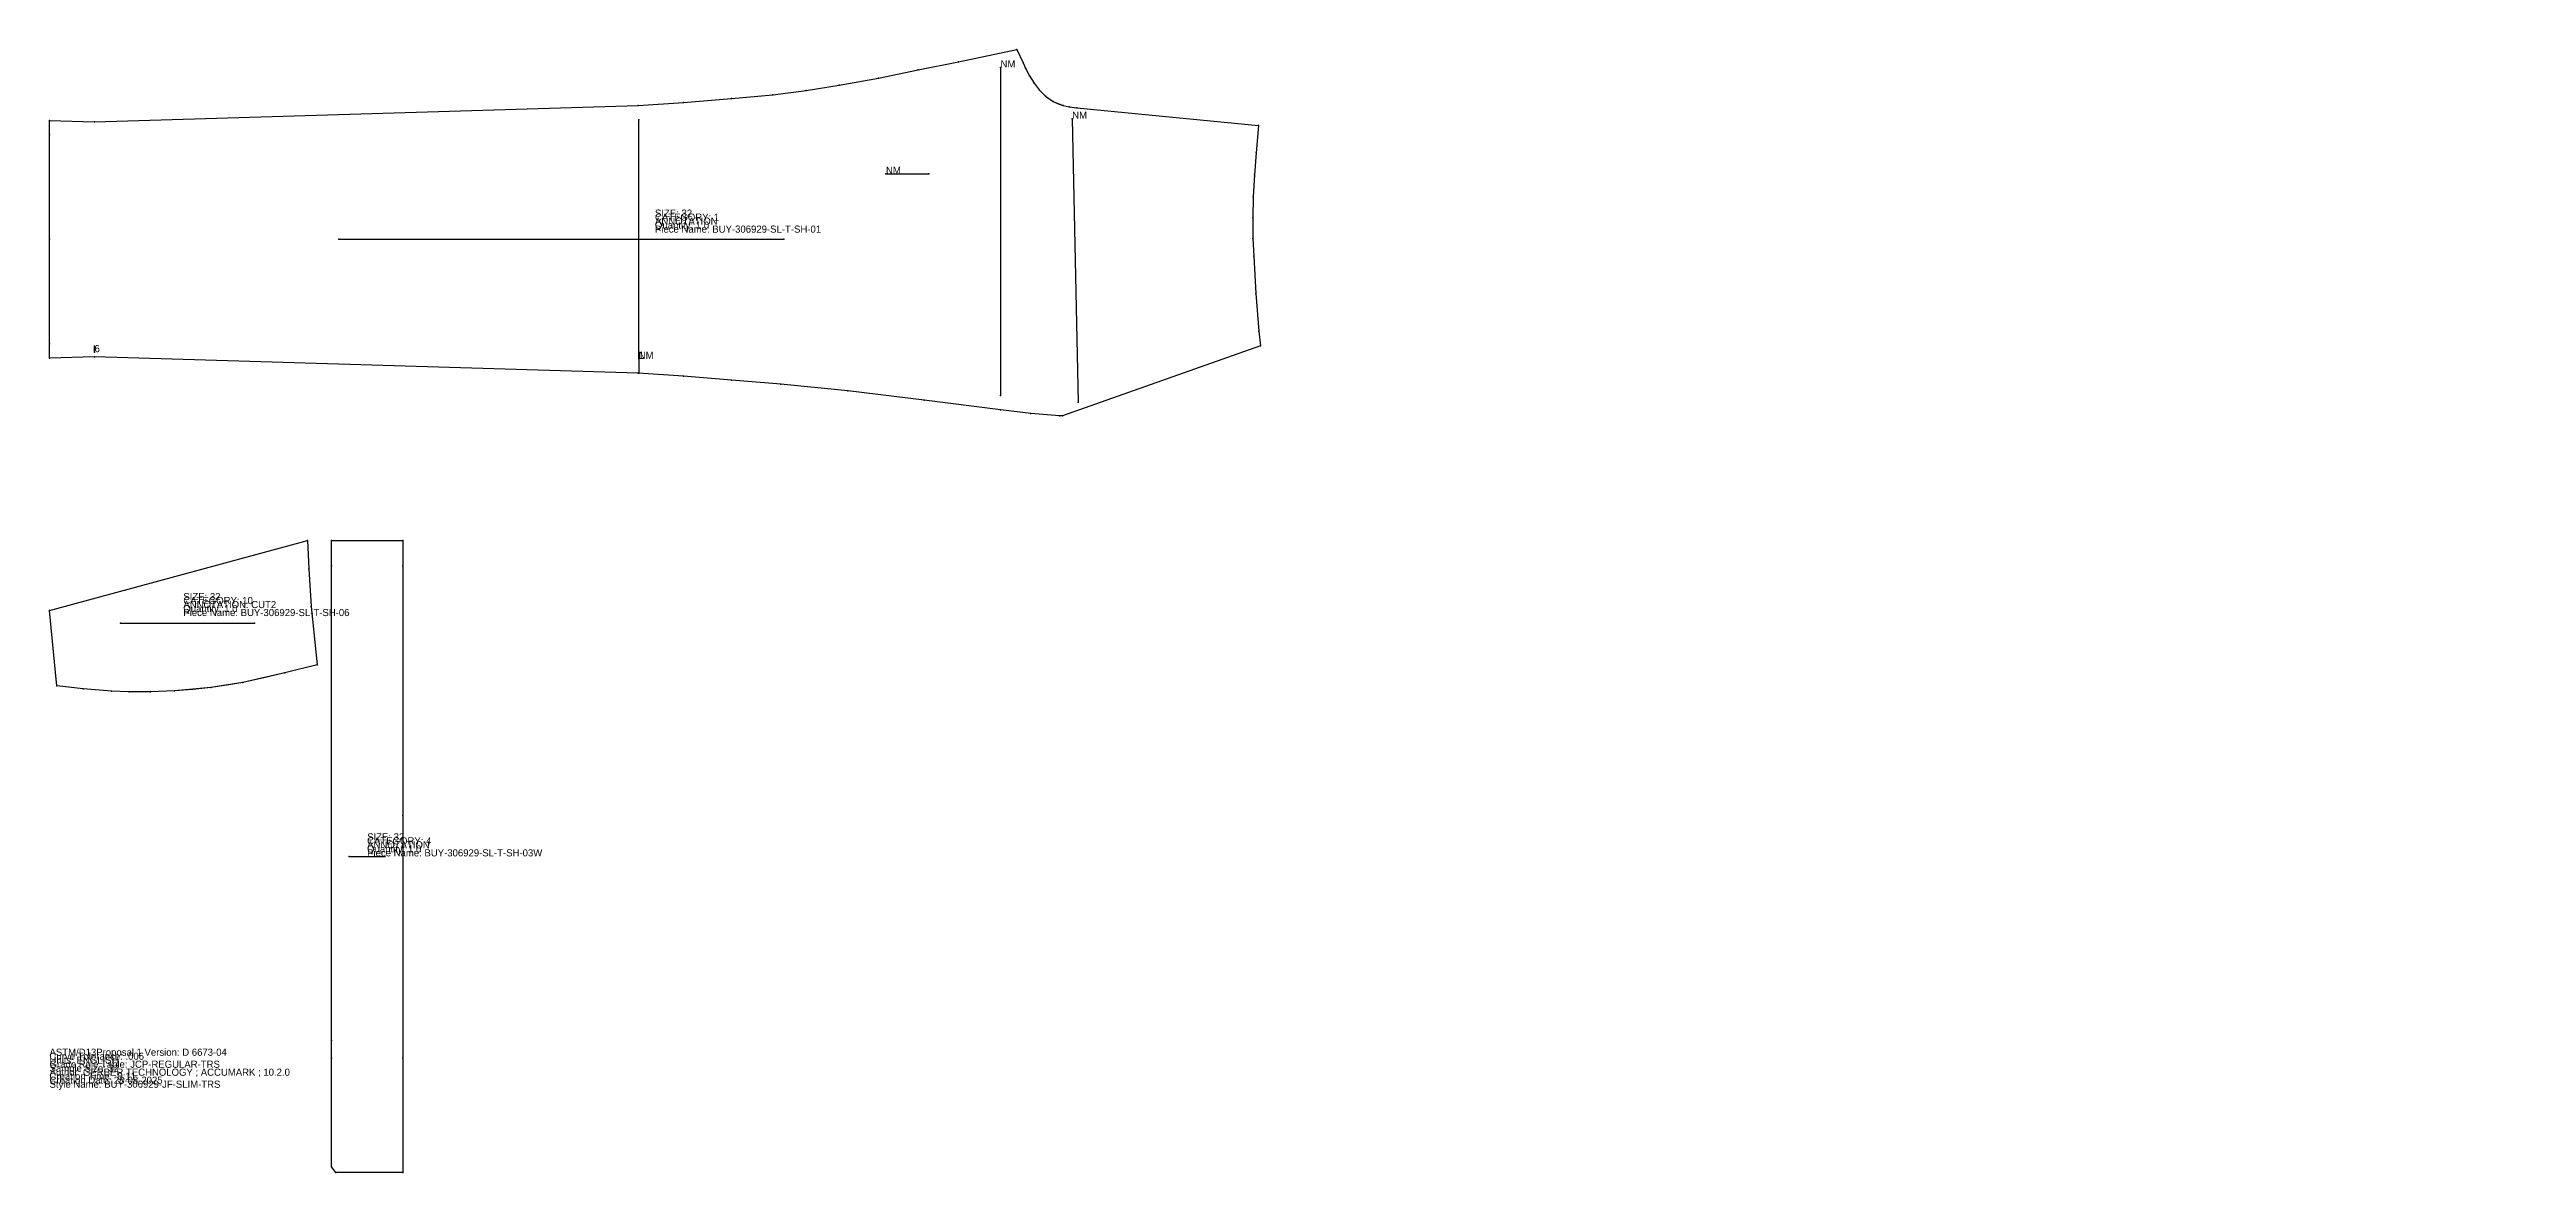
# Model space of a CAD drawing. Extents: x 0 to 86.7, y -3 to 36.4.
import ezdxf
from ezdxf.enums import TextEntityAlignment as Align

# ---------------------------------------------------------------- set-up
doc = ezdxf.new("R2010")
doc.units = 0

# ---------------------------------------------------------------- blocks, each defined once
blk = doc.blocks.new('BUY-306929-SL-T-SH-01_32')
at = {"layer": '1'}
for points in [[(0, 33.8736), (1.575, 33.8246), (1.575, 33.8246), (20.6059, 34.4006), (20.6059, 34.4006), (22.1978, 34.5092), (23.878, 34.6433), (25.3179, 34.7734), (26.4847, 34.9262), (27.6477, 35.1052), (29.027, 35.3597), (30.4096, 35.643), (31.8251, 35.9332), (33.8592, 36.3588)], [(33.8592, 36.3588), (34.0805, 35.8915), (34.0805, 35.8915), (34.1671, 35.7111), (34.3126, 35.4425), (34.471, 35.1814), (34.6489, 34.9463), (34.8661, 34.73), (35.1374, 34.5394), (35.4812, 34.4008), (35.701, 34.3486), (35.9697, 34.3119), (42.3297, 33.6937)], [(0, 25.5532), (0, 26.0532), (0, 29.7134), (0, 33.3736), (0, 33.8736)], [(42.3297, 33.6937), (42.2472, 32.7368), (42.1864, 31.9708), (42.1388, 31.2036), (42.1231, 30.4594), (42.1291, 29.746), (42.1586, 29.1173), (42.2363, 27.8122), (42.3387, 26.497), (42.3387, 26.497), (42.3922, 25.9855)], [(35.4594, 23.5311), (35.3533, 23.5357), (34.3574, 23.6151), (33.2937, 23.7381), (30.619, 24.0761), (27.9427, 24.4012), (25.5993, 24.644), (23.878, 24.7855), (22.1933, 24.9182), (20.606, 25.0262), (20.606, 25.0262), (1.575, 25.6022), (1.575, 25.6022), (0, 25.5532)], [(42.3922, 25.9855), (35.4594, 23.5311)]]:
    blk.add_lwpolyline(points, dxfattribs=at)
at = {"layer": '10'}
for p, q in [((1.575, 25.7594), (1.575, 25.9697)), ((20.6305, 25.5257), (20.6305, 25.0245))]:
    blk.add_line(p, q, dxfattribs=at)
at = {"layer": '2'}
for p in [(33.2927, 35.7303), (33.8592, 36.3588), (33.8592, 36.3588), (34.0805, 35.8915), (34.0805, 35.8915), (0, 33.8736), (0, 33.8736), (1.575, 33.8246), (1.575, 33.8246), (20.6059, 34.4006), (20.6059, 34.4006), (20.6266, 33.901), (35.8016, 33.9372), (35.9697, 34.3119), (42.3297, 33.6937), (42.3297, 33.6937), (29.2833, 32.0025), (30.7833, 32.0025), (10.1244, 29.7134), (25.7064, 29.7134), (42.3387, 26.497), (42.3387, 26.497), (0, 25.5532), (0, 25.5532), (1.575, 25.9697), (1.575, 25.7594), (1.575, 25.6022), (1.575, 25.6022), (20.6266, 25.526), (20.6305, 25.5257), (42.3922, 25.9855), (42.3922, 25.9855), (20.606, 25.0262), (20.606, 25.0262), (20.6305, 25.0245), (33.2927, 24.2421), (35.4594, 23.5311), (35.4594, 23.5311), (36.0105, 24.0089)]:
    blk.add_point(p, dxfattribs=at)
at = {"layer": '3'}
for p in [(30.4096, 35.643), (31.8251, 35.9332), (34.1671, 35.7111), (25.3179, 34.7734), (26.4847, 34.9262), (27.6477, 35.1052), (29.027, 35.3597), (34.3126, 35.4425), (34.471, 35.1814), (34.6489, 34.9463), (34.8661, 34.73), (22.1978, 34.5092), (23.878, 34.6433), (35.1374, 34.5394), (35.4812, 34.4008), (35.701, 34.3486), (0, 33.3736), (42.2472, 32.7368), (42.1864, 31.9708), (42.1231, 30.4594), (42.1388, 31.2036), (0, 29.7134), (42.1291, 29.746), (42.1586, 29.1173), (42.2363, 27.8122), (0, 26.0532), (22.1933, 24.9182), (23.878, 24.7855), (25.5993, 24.644), (27.9427, 24.4012), (30.619, 24.0761), (33.2937, 23.7381), (34.3574, 23.6151), (35.3533, 23.5357)]:
    blk.add_point(p, dxfattribs=at)
at = {"layer": '4'}
for p in [(34.0805, 35.8915, 0.1181), (1.575, 33.8246, 0.1181), (20.6059, 34.4006, 0.1181), (35.9697, 34.3119, 0.1181), (0, 33.3736, 0.1181), (42.1586, 29.1173, 0.1181), (0, 26.0532, 0.1181), (42.3387, 26.497, 0.1181), (1.575, 25.6022, 0.1181), (20.606, 25.0262, 0.1181), (33.2937, 23.7381, 0.1181), (35.3533, 23.5357, 0.1181)]:
    blk.add_point(p, dxfattribs=at)
at = {"layer": '5'}
blk.add_line((10.1244, 29.7134), (25.7064, 29.7134), dxfattribs=at)
at = {"layer": '7'}
blk.add_line((10.1244, 29.7134), (25.7064, 29.7134), dxfattribs=at)
at = {"layer": '8'}
for p, q in [((33.2927, 35.7303), (33.2927, 24.2421)), ((20.6266, 25.526), (20.6266, 33.901)), ((35.8016, 33.9372), (36.0105, 24.0089)), ((29.2833, 32.0025), (30.7833, 32.0025))]:
    blk.add_line(p, q, dxfattribs=at)
at = {"layer": '81'}
blk.add_point((0, 29.7134, -0.3937), dxfattribs=at)
at = {"layer": '84'}
for points in [[(0, 33.8736), (1.575, 33.8246), (1.575, 33.8246), (20.6059, 34.4006), (20.6059, 34.4006), (22.1978, 34.5092), (23.878, 34.6433), (25.3179, 34.7734), (26.4847, 34.9262), (27.6477, 35.1052), (29.027, 35.3597), (30.4096, 35.643), (31.8251, 35.9332), (33.8592, 36.3588)], [(33.8592, 36.3588), (34.0805, 35.8915), (34.0805, 35.8915), (34.1671, 35.7111), (34.3126, 35.4425), (34.471, 35.1814), (34.6489, 34.9463), (34.8661, 34.73), (34.9971, 34.6279), (35.1374, 34.5394), (35.3059, 34.4621), (35.4812, 34.4008), (35.701, 34.3486), (35.9697, 34.3119), (42.3297, 33.6937)], [(0, 25.5532), (0, 26.0532), (0, 29.7134), (0, 33.3736), (0, 33.8736)], [(42.3297, 33.6937), (42.2472, 32.7368), (42.1864, 31.9708), (42.1388, 31.2036), (42.1231, 30.4594), (42.1291, 29.746), (42.1586, 29.1173), (42.2363, 27.8122), (42.3387, 26.497), (42.3387, 26.497), (42.3922, 25.9855)], [(35.4594, 23.5311), (35.3533, 23.5357), (34.3574, 23.6151), (33.2937, 23.7381), (30.619, 24.0761), (27.9427, 24.4012), (25.5993, 24.644), (23.878, 24.7855), (22.1933, 24.9182), (20.606, 25.0262), (20.606, 25.0262), (1.575, 25.6022), (1.575, 25.6022), (0, 25.5532)], [(42.3922, 25.9855), (35.4594, 23.5311)]]:
    blk.add_lwpolyline(points, dxfattribs=at)
at = {"layer": '85'}
for points in [[(33.2927, 35.7303), (33.2927, 24.2421)], [(20.6266, 25.526), (20.6266, 33.901)], [(35.8016, 33.9372), (36.0105, 24.0089)], [(29.2833, 32.0025), (30.7833, 32.0025)]]:
    blk.add_lwpolyline(points, dxfattribs=at)
at = {"layer": '1'}
for s, p in [('ANNOTATION', (21.1961, 30.2249)), ('SIZE: 32', (21.1961, 30.5049)), ('CATEGORY: 1', (21.1961, 30.3649)), ('Quantity: 1,0', (21.1961, 30.0849)), ('Piece Name: BUY-306929-SL-T-SH-01', (21.1961, 29.9449))]:
    blk.add_text(s, height=0.25, dxfattribs=at).set_placement(p)
at = {"layer": '10'}
for s, p in [('6', (1.575, 25.7594)), ('1', (20.6305, 25.5257))]:
    blk.add_text(s, height=0.25, dxfattribs=at).set_placement(p)
at = {"layer": '14', "flags": 2}
for p, p2 in [((33.7248, 35.7219), (33.6803, 35.8158)), ((41.9462, 26.4612), (41.9564, 26.3645))]:
    blk.add_attdef('Dependency', text='', height=0.25, dxfattribs=at).set_placement(p, p2, align=Align.ALIGNED)
at = {"layer": '8'}
for p in [(33.2927, 35.7303), (35.8016, 33.9372), (29.2833, 32.0025), (20.6266, 25.526)]:
    blk.add_text('NM', height=0.25, dxfattribs=at).set_placement(p)
at = {"layer": '85'}
for p in [(33.2927, 35.7303), (35.8016, 33.9372), (29.2833, 32.0025), (20.6266, 25.526)]:
    blk.add_text('NM', height=0.25, dxfattribs=at).set_placement(p)
blk = doc.blocks.new('BUY-306929-SL-T-SH-06_32')
at = {"layer": '1'}
for points in [[(0, 16.7131), (9.0341, 19.1694)], [(9.0341, 19.1694), (9.0761, 18.1716), (9.1557, 16.8548), (9.1557, 16.8548), (9.3692, 14.8135)], [(0.259, 14.0787), (0, 16.7131)], [(9.3692, 14.8135), (8.2327, 14.531), (6.7696, 14.1968), (5.6515, 14.0189), (4.375, 13.9034), (3.5372, 13.8662), (2.7862, 13.8667), (2.1704, 13.8935), (1.1744, 13.9729), (0.259, 14.0787)]]:
    blk.add_lwpolyline(points, dxfattribs=at)
at = {"layer": '2'}
for p in [(9.0341, 19.1694), (9.0341, 19.1694), (0, 16.7131), (0, 16.7131), (9.1557, 16.8548), (9.1557, 16.8548), (2.4848, 16.2741), (7.1701, 16.2741), (9.3692, 14.8135), (9.3692, 14.8135), (0.259, 14.0787), (0.259, 14.0787)]:
    blk.add_point(p, dxfattribs=at)
at = {"layer": '3'}
for p in [(9.0761, 18.1716), (1.1744, 13.9729), (2.1704, 13.8935), (4.375, 13.9034), (5.6515, 14.0189), (6.7696, 14.1968), (8.2327, 14.531), (2.7862, 13.8667), (3.5372, 13.8662)]:
    blk.add_point(p, dxfattribs=at)
at = {"layer": '4'}
for p in [(9.1557, 16.8548, 0.1181), (2.1704, 13.8935, 0.1181)]:
    blk.add_point(p, dxfattribs=at)
at = {"layer": '5'}
blk.add_line((2.4848, 16.2741), (7.1701, 16.2741), dxfattribs=at)
at = {"layer": '7'}
blk.add_line((2.4848, 16.2741), (7.1701, 16.2741), dxfattribs=at)
at = {"layer": '84'}
for points in [[(0, 16.7131), (9.0341, 19.1694)], [(9.0341, 19.1694), (9.0761, 18.1716), (9.1557, 16.8548), (9.1557, 16.8548), (9.3692, 14.8135)], [(0.259, 14.0787), (0, 16.7131)], [(9.3692, 14.8135), (8.2327, 14.531), (7.5028, 14.3562), (6.7696, 14.1968), (6.212, 14.0987), (5.6515, 14.0189), (5.0141, 13.9523), (4.375, 13.9034), (3.5372, 13.8662), (2.7862, 13.8667), (2.1704, 13.8935), (1.1744, 13.9729), (0.259, 14.0787)]]:
    blk.add_lwpolyline(points, dxfattribs=at)
at = {"layer": '1'}
for s, p in [('ANNOTATION: CUT2', (4.6846, 16.7978)), ('SIZE: 32', (4.6846, 17.0778)), ('Quantity: 1,0', (4.6846, 16.6578)), ('CATEGORY: 10', (4.6846, 16.9378)), ('Piece Name: BUY-306929-SL-T-SH-06', (4.6846, 16.5178))]:
    blk.add_text(s, height=0.25, dxfattribs=at).set_placement(p)
blk = doc.blocks.new('BUY-306929-SL-T-SH-03W_32')
at = {"layer": '1'}
for points in [[(9.8693, -2.7666), (9.8693, 1.0334), (9.8693, 1.0334), (9.8693, 1.6584), (9.8693, 18.2834), (9.8693, 19.1694)], [(9.8693, 19.1694), (12.3692, 19.1694)], [(12.3692, 19.1694), (12.3692, 18.2834), (12.3692, 9.5338), (12.3692, 1.0334), (12.3692, -2.9666)], [(12.3692, -2.9666), (10.0193, -2.9666), (9.8693, -2.7666)]]:
    blk.add_lwpolyline(points, dxfattribs=at)
at = {"layer": '2'}
for p in [(9.8693, 19.1694), (9.8693, 19.1694), (12.3692, 19.1694), (12.3692, 19.1694), (9.8693, 18.2834), (12.3692, 18.2834), (12.3692, 9.5338), (10.4943, 8.1014), (11.7442, 8.1014), (9.8693, 1.0334), (9.8693, 1.0334), (12.3692, 1.0334), (9.8693, -2.7666), (9.8693, -2.7666), (10.0193, -2.9666), (12.3692, -2.9666), (12.3692, -2.9666)]:
    blk.add_point(p, dxfattribs=at)
at = {"layer": '3'}
blk.add_point((9.8693, 1.6584), dxfattribs=at)
at = {"layer": '4'}
for p in [(9.8693, 18.2834, 0.1181), (12.3692, 18.2834, 0.1181), (12.3692, 9.5338, 0.1181), (9.8693, 1.6584, 0.1181), (9.8693, 1.0334, 0.1181), (12.3692, 1.0334, 0.1181)]:
    blk.add_point(p, dxfattribs=at)
at = {"layer": '5'}
blk.add_line((10.4943, 8.1014), (11.7442, 8.1014), dxfattribs=at)
at = {"layer": '7'}
blk.add_line((10.4943, 8.1014), (11.7442, 8.1014), dxfattribs=at)
at = {"layer": '84'}
for points in [[(9.8693, -2.7666), (9.8693, 1.0334), (9.8693, 1.0334), (9.8693, 1.6584), (9.8693, 18.2834), (9.8693, 19.1694)], [(9.8693, 19.1694), (12.3692, 19.1694)], [(12.3692, 19.1694), (12.3692, 18.2834), (12.3692, 9.5338), (12.3692, 1.0334), (12.3692, -2.9666)], [(12.3692, -2.9666), (10.0193, -2.9666), (9.8693, -2.7666)]]:
    blk.add_lwpolyline(points, dxfattribs=at)
at = {"layer": '1'}
for s, p in [('SIZE: 32', (11.1192, 8.6614)), ('CATEGORY: 4', (11.1192, 8.5214)), ('ANNOTATION', (11.1192, 8.3814)), ('Quantity: 1,0', (11.1192, 8.2414)), ('Piece Name: BUY-306929-SL-T-SH-03W', (11.1192, 8.1014))]:
    blk.add_text(s, height=0.25, dxfattribs=at).set_placement(p)

msp = doc.modelspace()

# ---------------------------------------------------------------- block references
at = {"layer": '1'}
for name in ['BUY-306929-SL-T-SH-01_32', 'BUY-306929-SL-T-SH-06_32', 'BUY-306929-SL-T-SH-03W_32']:
    msp.add_blockref(name, (0, 0), dxfattribs=at)

# ---------------------------------------------------------------- texts
for s, p in [('ASTM/D13Proposal 1 Version: D 6673-04', (0, 1.12)), ('Curve Tolerance: .006', (0, 0.98)), ('Grade Rule Table: JCP-REGULAR-TRS', (0, 0.7)), ('Units: ENGLISH', (0, 0.84)), ('Author: GERBER TECHNOLOGY ; ACCUMARK ; 10.2.0', (0, 0.42)), ('Sample Size: 32', (0, 0.56)), ('Style Name: BUY-306929-JF-SLIM-TRS', (0, 0)), ('Creation Time:  8:11', (0, 0.28)), ('Creation Date: 28-08-2025', (0, 0.14))]:
    msp.add_text(s, height=0.25, dxfattribs=at).set_placement(p)

doc.saveas('drawing.dxf')
